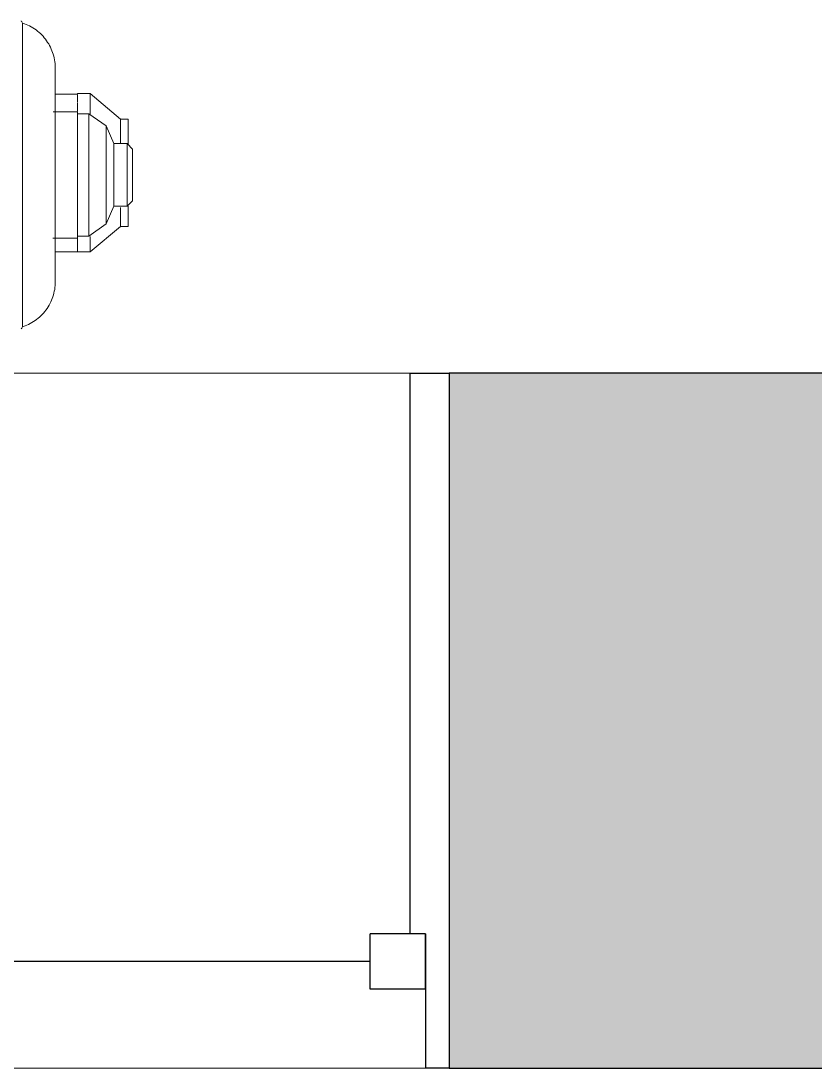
# Model space of a CAD drawing. Header units: inches. Extents: x -1287 to 1590, y -3558 to 989.
# Drawn here: x 549.19 to 574.34, y 91.89 to 125.05 of the extents above; entities that cross this region are included whole.
import ezdxf

# ---------------------------------------------------------------- set-up
doc = ezdxf.new("R2010")
doc.units = ezdxf.units.IN
doc.header["$MEASUREMENT"] = 0
for name, color, linetype, lineweight in [('A-GENM', 13, 'Continuous', 9), ('A-GLAZ', 151, 'Continuous', 18), ('A-WALL', 113, 'Continuous', 18), ('A-WALL-PATT', 111, 'Continuous', 18)]:
    doc.layers.add(name, color=color, linetype=linetype, lineweight=lineweight)

# ---------------------------------------------------------------- blocks, each defined once
blk = doc.blocks.new('Double Hung - side window 3_ 6_5_ x 5_ 6_ 2-5312470-1st Floor Construction')
at = {"layer": 'A-GLAZ', "color": 8, "lineweight": 30}
for p, q in [((-21.25, 11), (-20.5, 11)), ((-20.5, 6.75), (-20.5, 11)), ((20.5, 6.75), (20.5, 11)), ((21.25, 11), (20.5, 11)), ((-20.5, 8.5), (-20.5, 6.75)), ((-20.5, 8.5), (-18.75, 8.5)), ((-18.75, 8.5), (-18.75, 6.75)), ((18.75, 8.5), (18.75, 6.75)), ((20.5, 8.5), (18.75, 8.5)), ((20.5, 8.5), (20.5, 6.75)), ((-18.75, 7.625), (18.75, 7.625)), ((-20.5, 6.75), (-18.75, 6.75)), ((-20.5, 6.75), (-20, 6.75)), ((-20, -11), (-20, 6.75)), ((20.5, 6.75), (18.75, 6.75)), ((20, 6.75), (20.5, 6.75)), ((20, 6.75), (20, -11)), ((-20, -11), (-21.25, -11)), ((20, -11), (21.25, -11))]:
    blk.add_line(p, q, dxfattribs=at)
blk = doc.blocks.new('Cast_Iron_Radiator_8182 - Cast_Iron_Radiator_8182-V57-1st Floor Construction')
at = {"layer": 'A-GENM'}
for p, q in [((13.968, 4.809), (13.943, 4.848)), ((13.968, 1), (13.968, 4.809)), ((15.702, 2.562), (14.997, 2.562)), ((16.106, 2.575), (15.702, 2.575)), ((15.702, 2.575), (15.702, 2.565)), ((15.702, 2.551), (15.702, 2.436)), ((15.702, 2.452), (15.702, 2.301)), ((17.064, 1.771), (16.106, 2.575)), ((16.106, 1.924), (16.106, 2.575)), ((15.702, 2), (14.932, 2)), ((15.702, 2.287), (15.702, 2.017)), ((15.702, 2), (15.702, -2)), ((16.067, 1.935), (15.702, 1.935)), ((16.617, 1.55), (16.067, 1.935)), ((16.067, 1.935), (16.067, -1.935)), ((17.314, 1.771), (17.064, 1.771)), ((17.064, 1.771), (17.064, 1.008)), ((17.314, 1.771), (17.314, 0.961)), ((16.853, 0.993), (16.617, 1.55)), ((16.617, 1.55), (16.617, -1.55)), ((13.968, -1), (13.968, 1)), ((15.002, -1), (15.002, 1)), ((17.275, 0.993), (16.853, 0.993)), ((16.853, 0.993), (16.853, -0.993)), ((17.452, 0.816), (17.275, 0.993)), ((17.275, 0.993), (17.275, -0.993)), ((17.452, 0.816), (17.452, -0.816)), ((16.617, -1.55), (16.853, -0.993)), ((16.853, -0.993), (17.275, -0.993)), ((17.275, -0.993), (17.452, -0.816)), ((17.314, -0.985), (17.314, -1.635)), ((13.968, -4.809), (13.968, -1)), ((17.064, -1.028), (17.064, -1.635)), ((16.067, -1.935), (16.617, -1.55)), ((16.106, -2.438), (17.064, -1.635)), ((17.064, -1.635), (17.314, -1.635)), ((15.702, -1.935), (16.067, -1.935)), ((16.106, -2.438), (16.106, -1.944)), ((14.928, -2), (15.702, -2)), ((15.702, -2.013), (15.702, -2.188)), ((15.702, -2.192), (15.702, -2.296)), ((15.702, -2.291), (15.702, -2.438)), ((14.999, -2.438), (15.702, -2.438)), ((15.702, -2.438), (16.106, -2.438)), ((13.943, -4.848), (13.968, -4.809))]:
    blk.add_line(p, q, dxfattribs=at)
at = {"layer": 'A-GENM', "flags": 128}
for points in [[(13.92, 4.876), (13.925, 4.871), (13.93, 4.865), (13.935, 4.859), (13.939, 4.854), (13.943, 4.848)], [(13.968, 4.809), (14.025, 4.789), (14.081, 4.767), (14.135, 4.743), (14.189, 4.716), (14.242, 4.688), (14.294, 4.657), (14.344, 4.624), (14.393, 4.59), (14.441, 4.553), (14.487, 4.515), (14.531, 4.474), (14.574, 4.432), (14.615, 4.389), (14.654, 4.343), (14.692, 4.296), (14.727, 4.248), (14.761, 4.198), (14.793, 4.147), (14.822, 4.095), (14.849, 4.042), (14.875, 3.987), (14.898, 3.932), (14.919, 3.876), (14.937, 3.819), (14.953, 3.761), (14.967, 3.703), (14.979, 3.644), (14.988, 3.585), (14.995, 3.525), (15, 3.465), (15.002, 3.405), (15.002, 3.383)], [(15.002, 1), (15.002, 1.095), (15.002, 1.19), (15.002, 1.285), (15.002, 1.38), (15.002, 1.473), (15.002, 1.566), (15.002, 1.659), (15.002, 1.75), (15.002, 1.839), (15.002, 1.928), (15.002, 2.015), (15.002, 2.1), (15.002, 2.184), (15.002, 2.266), (15.002, 2.346), (15.002, 2.423), (15.002, 2.498), (15.002, 2.571), (15.002, 2.642), (15.002, 2.71), (15.002, 2.775), (15.002, 2.837), (15.002, 2.896), (15.002, 2.952), (15.002, 3.005), (15.002, 3.055), (15.002, 3.102), (15.002, 3.145), (15.002, 3.185), (15.002, 3.221), (15.002, 3.254), (15.002, 3.283), (15.002, 3.309), (15.002, 3.33), (15.002, 3.348), (15.002, 3.363), (15.002, 3.373), (15.002, 3.38), (15.002, 3.383), (15.002, 3.383)], [(15.002, 3.383), (15.002, 3.381), (15.002, 3.375), (15.002, 3.366), (15.002, 3.353), (15.002, 3.336), (15.002, 3.315), (15.002, 3.29), (15.002, 3.262), (15.002, 3.23), (15.002, 3.195), (15.002, 3.156), (15.002, 3.114), (15.002, 3.068), (15.002, 3.019), (15.002, 2.967), (15.002, 2.911), (15.002, 2.853), (15.002, 2.792), (15.002, 2.727), (15.002, 2.66), (15.002, 2.591), (15.002, 2.562)], [(15.002, -3.383), (15.002, -3.381), (15.002, -3.375), (15.002, -3.366), (15.002, -3.353), (15.002, -3.336), (15.002, -3.315), (15.002, -3.29), (15.002, -3.262), (15.002, -3.23), (15.002, -3.195), (15.002, -3.156), (15.002, -3.114), (15.002, -3.068), (15.002, -3.019), (15.002, -2.967), (15.002, -2.911), (15.002, -2.853), (15.002, -2.792), (15.002, -2.727), (15.002, -2.66), (15.002, -2.591), (15.002, -2.518), (15.002, -2.444), (15.002, -2.367), (15.002, -2.288), (15.002, -2.206), (15.002, -2.123), (15.002, -2.038), (15.002, -1.952), (15.002, -1.864), (15.002, -1.774), (15.002, -1.683), (15.002, -1.591), (15.002, -1.499), (15.002, -1.405), (15.002, -1.311), (15.002, -1.216), (15.002, -1.121), (15.002, -1.026), (15.002, -1)], [(15.002, -2.436), (15.002, -2.498), (15.002, -2.571), (15.002, -2.642), (15.002, -2.71), (15.002, -2.775), (15.002, -2.837), (15.002, -2.896), (15.002, -2.952), (15.002, -3.005), (15.002, -3.055), (15.002, -3.102), (15.002, -3.145), (15.002, -3.185), (15.002, -3.221), (15.002, -3.254), (15.002, -3.283), (15.002, -3.309), (15.002, -3.33), (15.002, -3.348), (15.002, -3.363), (15.002, -3.373), (15.002, -3.38), (15.002, -3.383), (15.002, -3.383)], [(15.002, -3.383), (15.001, -3.443), (14.997, -3.503), (14.991, -3.563), (14.983, -3.622), (14.972, -3.681), (14.959, -3.74), (14.943, -3.798), (14.926, -3.855), (14.906, -3.911), (14.883, -3.967), (14.859, -4.022), (14.832, -4.076), (14.804, -4.128), (14.773, -4.18), (14.74, -4.23), (14.705, -4.279), (14.668, -4.326), (14.63, -4.372), (14.589, -4.416), (14.547, -4.459), (14.503, -4.5), (14.458, -4.539), (14.411, -4.576), (14.362, -4.612), (14.312, -4.645), (14.261, -4.677), (14.209, -4.706), (14.155, -4.733), (14.101, -4.758), (14.045, -4.781), (13.989, -4.802)], [(13.943, -4.848), (13.938, -4.854), (13.934, -4.86), (13.929, -4.866), (13.925, -4.872), (13.919, -4.877)]]:
    blk.add_lwpolyline(points, dxfattribs=at)

msp = doc.modelspace()

# ---------------------------------------------------------------- hatches: boundary and pattern name
at = {"layer": 'A-WALL-PATT', "lineweight": 9}
h = msp.add_hatch(color=7, dxfattribs=at)
h.paths.add_polyline_path([(1067.897, 91.893), (1120.829, 91.893), (1120.829, 113.893), (1049.399, 113.893), (1049.399, 91.893)], flags=0)
h.paths.add_polyline_path([(1329.149, 91.893), (1329.149, 113.893), (1290.237, 113.893), (1290.237, 91.893), (1308.882, 91.893)], flags=0)
h.paths.add_polyline_path([(966.336, 91.893), (1006.899, 91.893), (1006.899, 113.893), (966.336, 113.893)], flags=0)
h.paths.add_polyline_path([(1161.829, 91.893), (1263.737, 91.893), (1263.737, 113.893), (1161.829, 113.893)], flags=0)
h.paths.add_polyline_path([(799.336, 91.893), (848.013, 91.893), (848.013, 113.893), (799.336, 113.893), (799.336, 109.826)], flags=0)
h.paths.add_polyline_path([(756.836, 91.893), (756.836, 113.893), (677.931, 113.893), (677.931, 91.893), (746.585, 91.893)], flags=0)
h.paths.add_polyline_path([(520.25, 91.893), (520.25, 113.893), (480.776, 113.893), (480.776, 91.893), (505.601, 91.893)], flags=0)
h.paths.add_polyline_path([(562.75, 91.893), (635.431, 91.893), (635.431, 113.893), (562.75, 113.893)], flags=0)
h.paths.add_polyline_path([(923.836, 91.893), (923.836, 113.893), (890.513, 113.893), (890.513, 91.893)], flags=0)

# ---------------------------------------------------------------- linework, layer by layer
at = {"layer": 'A-WALL', "lineweight": 9}
for p, q in [((520.25, 113.893), (562.75, 113.893)), ((562.75, 91.893), (520.25, 91.893))]:
    msp.add_line(p, q, dxfattribs=at)
at = {"layer": 'A-WALL', "color": 8, "lineweight": 30}
for p, q in [((635.431, 113.893), (562.75, 113.893)), ((562.75, 113.893), (562.75, 91.893)), ((562.75, 91.893), (635.431, 91.893))]:
    msp.add_line(p, q, dxfattribs=at)

# ---------------------------------------------------------------- block references
at = {"layer": 'A-GENM'}
msp.add_blockref('Cast_Iron_Radiator_8182 - Cast_Iron_Radiator_8182-V57-1st Floor Construction', (535.276, 120.171), dxfattribs=at)
at = {"layer": 'A-GLAZ', "rotation": 180}
msp.add_blockref('Double Hung - side window 3_ 6_5_ x 5_ 6_ 2-5312470-1st Floor Construction', (541.5, 102.893), dxfattribs=at)

doc.saveas('drawing.dxf')
